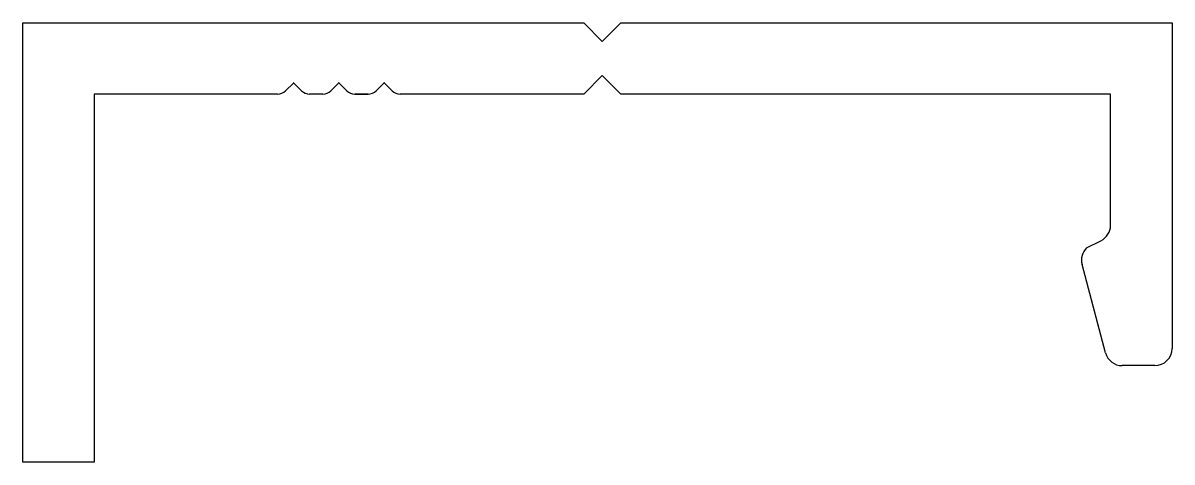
# Model space of a CAD drawing. Header units: inches. Extents: x -12.7 to 12.7, y 0.7 to 10.4.
import ezdxf

# ---------------------------------------------------------------- set-up
doc = ezdxf.new("R2010")
doc.units = ezdxf.units.IN
doc.header["$MEASUREMENT"] = 0
doc.layers.add('1', color=7, linetype='Continuous')

msp = doc.modelspace()

# ---------------------------------------------------------------- linework, layer by layer
at = {"layer": '1', "color": 6, "linetype": 'Continuous'}
for p, q in [((-12.697, 0.737), (-12.697, 10.437)), ((-12.697, 10.437), (-0.302, 10.437)), ((-0.302, 10.437), (0.108, 10.027)), ((0.108, 10.027), (0.518, 10.437)), ((0.518, 10.437), (12.703, 10.437)), ((12.703, 10.437), (12.703, 3.247)), ((0.108, 9.277), (-0.302, 8.867)), ((0.518, 8.867), (0.108, 9.277)), ((-6.72, 9.111), (-6.891, 8.94)), ((-6.538, 8.94), (-6.709, 9.111)), ((-5.72, 9.111), (-5.892, 8.94)), ((-5.538, 8.94), (-5.709, 9.111)), ((-4.721, 9.111), (-4.892, 8.94)), ((-4.538, 8.94), (-4.709, 9.111)), ((-8.345, 8.867), (-11.127, 8.867)), ((-11.127, 8.867), (-11.127, 0.737)), ((-7.068, 8.867), (-8.345, 8.867)), ((-6.068, 8.867), (-6.361, 8.867)), ((-5.068, 8.867), (-5.361, 8.867)), ((-5.361, 8.867), (-5.068, 8.867)), ((-5.068, 8.867), (-5.361, 8.867)), ((-5.361, 8.867), (-5.068, 8.867)), ((-5.068, 8.867), (-5.361, 8.867)), ((-3.609, 8.867), (-4.361, 8.867)), ((-4.361, 8.867), (-4.361, 8.867)), ((-0.302, 8.867), (-3.609, 8.867)), ((11.343, 8.867), (0.518, 8.867)), ((11.343, 5.968), (11.343, 8.867)), ((10.814, 5.47), (11.132, 5.627)), ((11.235, 3.149), (10.713, 5.099)), ((12.323, 2.867), (11.602, 2.867)), ((-11.127, 0.737), (-12.697, 0.737))]:
    msp.add_line(p, q, dxfattribs=at)
for centre, radius, start, end in [((-7.068, 9.117), 0.25, 270, 315), ((-6.715, 9.106), 0.008, 45, 135), ((-6.361, 9.117), 0.25, 225, 270), ((-6.068, 9.117), 0.25, 270, 315), ((-5.715, 9.106), 0.008, 45, 135), ((-5.361, 9.117), 0.25, 225, 270), ((-5.068, 9.117), 0.25, 270, 315), ((-4.715, 9.106), 0.008, 45, 135), ((-4.361, 9.117), 0.25, 225, 270), ((10.963, 5.968), 0.38, 296.3784, 360), ((11.08, 5.198), 0.38, 134.2914, 195.0004), ((11.602, 3.247), 0.38, 195.0004, 270), ((12.323, 3.247), 0.38, 270, 360)]:
    msp.add_arc(centre, radius, start, end, dxfattribs=at)

doc.saveas('drawing.dxf')
